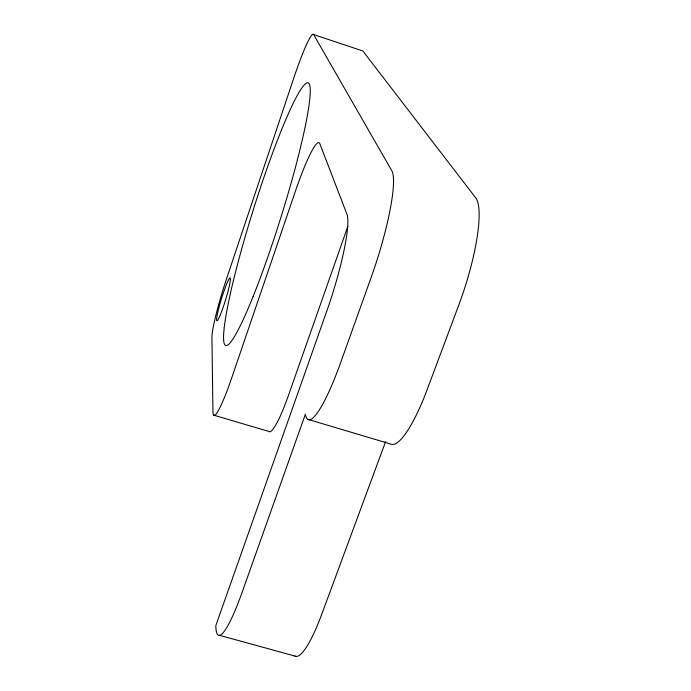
<?xml version="1.0" encoding="UTF-8"?>
<svg xmlns="http://www.w3.org/2000/svg" width="691" height="691" viewBox="0 0 691 691"><rect width="100%" height="100%" fill="white"/><g stroke="black" fill="none" stroke-linecap="round" stroke-linejoin="round"><path stroke-width="1.04" d="M347.806 226.493L288.493 395.295A57.802 8.387 -73.3 0 1 268.661 431.383L213.614 415.118M385.673 441.489L321.678 614.42A80.864 15.772 -74.8 0 1 294.72 656.079M219.418 635.297L296.344 656.45M307.728 419.325L390.26 443.89A87.342 19.227 -73.1 0 0 427.409 388.99L458.902 304.722A88.5 19.728 -72.4 0 0 475.797 197.963L362.879 51.004L313.61 34.55A52.378 5.087 -72.1 0 0 294.15 76.943L226.657 278.473A50.331 4.794 -72.9 0 0 211.93 337.441L212.94 411.758A58.104 6.357 -73.1 0 0 231.589 378.271L295.601 190.63A64.453 7.834 -72.4 0 1 319.795 143.624L347.012 214.391A79.525 11.972 -72.8 0 1 326.998 310.484L215.825 625.588A81.443 12.006 -74.3 0 0 242.161 592.187L305.387 414.203A88.033 14.658 -73 0 0 340.654 362.628L371.205 277.29A89.208 15.047 -72.5 0 0 391.857 170.807L313.61 34.55M253.122 296.465A137.613 14.312 -72.6 0 0 309.473 84.501A137.613 14.312 -72.6 0 0 238.119 262.096A137.613 14.312 -72.6 0 0 253.122 296.465M220.343 314.794A22.44 2.116 -72.9 0 0 230.388 278.758A22.44 2.116 -72.9 0 0 219.755 304.627A22.44 2.116 -72.9 0 0 220.343 314.794"/></g></svg>
